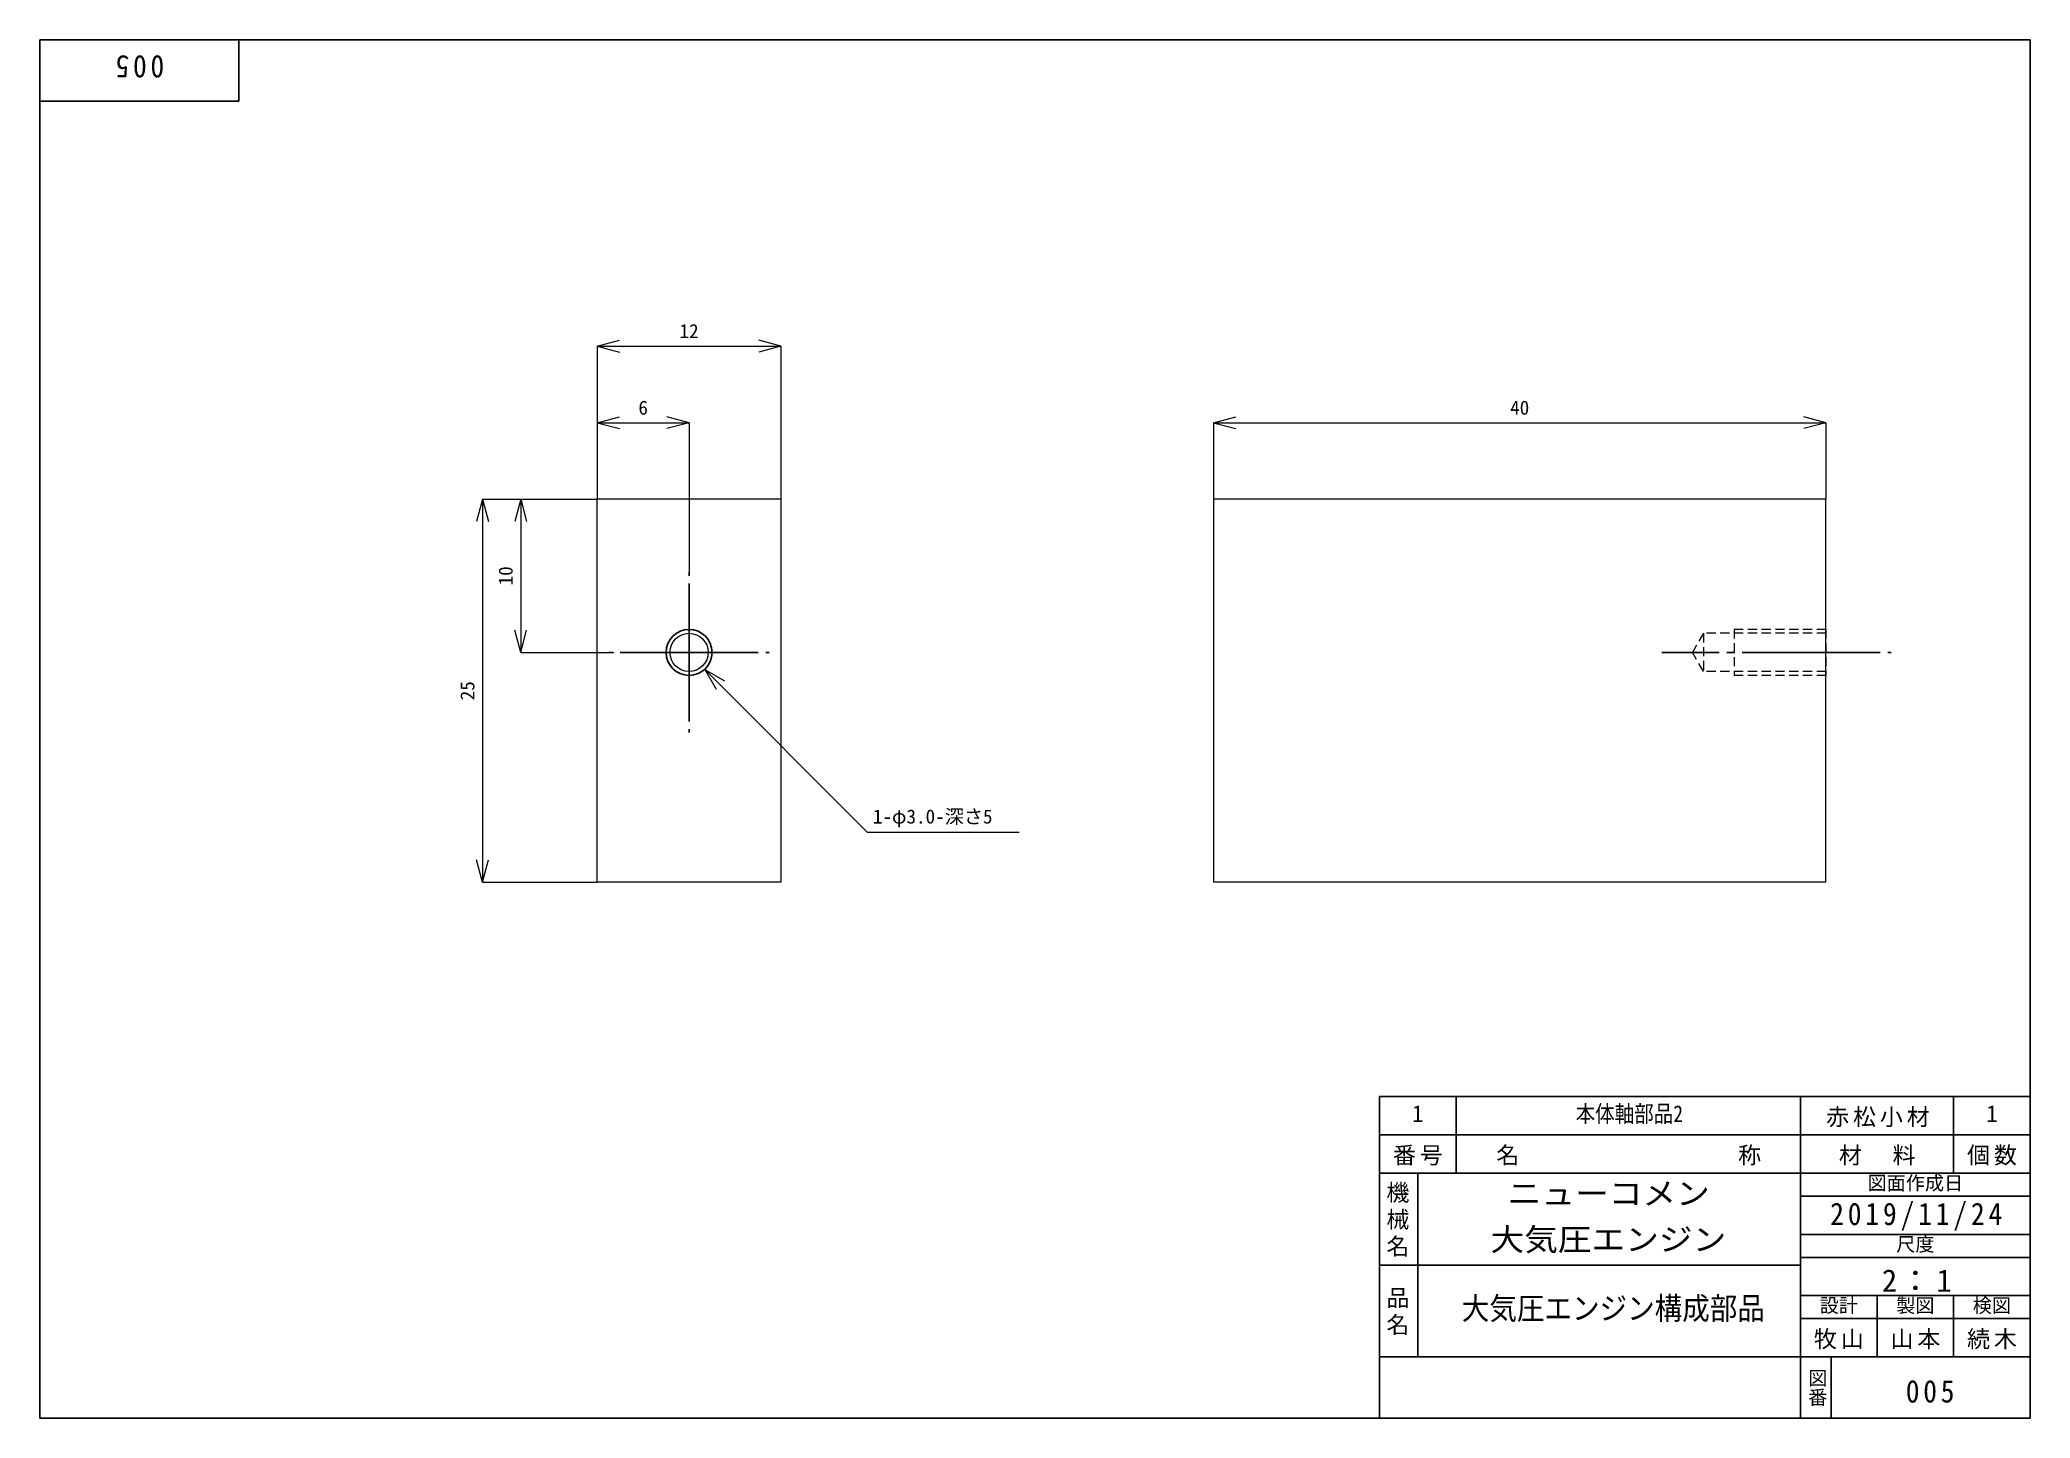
# Model space of a CAD drawing. Units: millimetres at full size, sheet at 2:1. Extents: x -65 to 65, y -47 to 43.
import ezdxf
from ezdxf.enums import TextEntityAlignment as Align

# ---------------------------------------------------------------- set-up
doc = ezdxf.new("R2010")
doc.units = ezdxf.units.MM
doc.header["$LTSCALE"] = 0.5
doc.linetypes.add('CHAIN2', pattern=[12, 9, -1, 1, -1])
doc.linetypes.add('DASHED1', pattern=[1.8, 1.2, -0.6])
doc.layers.add('0-7_表題欄内文字', color=7, linetype='Continuous')
for name, color, linetype, lineweight in [('0-F_輪郭線・表題欄', 7, 'Continuous', 25), ('1-1_実線', 7, 'Continuous', 18), ('1-2_中央線', 7, 'CHAIN2', 25), ('1-3_隠れ線', 4, 'DASHED1', 9), ('1-9_寸法線', 4, 'Continuous', 9)]:
    doc.layers.add(name, color=color, linetype=linetype, lineweight=lineweight)
doc.styles.add('@ＭＳ ゴシック', font='')
doc.styles.add('ＭＳ ゴシック', font='')
doc.styles.get('@ＭＳ ゴシック').set_extended_font_data('@MS Gothic')
doc.styles.get('ＭＳ ゴシック').set_extended_font_data('MS Gothic')

msp = doc.modelspace()

# ---------------------------------------------------------------- linework, layer by layer
at = {"layer": '0-F_輪郭線・表題欄'}
for p, q in [((-65, 43.25), (-65, -46.75)), ((65, 43.25), (-65, 43.25)), ((-52, 39.25), (-52, 43.25)), ((65, -46.75), (65, 43.25)), ((-52, 39.25), (-65, 39.25)), ((22.5, -25.75), (65, -25.75)), ((22.5, -46.75), (22.5, -25.75)), ((27.5, -30.75), (27.5, -25.75)), ((50, -46.75), (50, -25.75)), ((60, -30.75), (60, -25.75)), ((22.5, -28.25), (65, -28.25)), ((22.5, -30.75), (65, -30.75)), ((25, -42.75), (25, -30.75)), ((50, -32.25), (65, -32.25)), ((50, -34.75), (65, -34.75)), ((50, -36.25), (65, -36.25)), ((22.5, -36.75), (50, -36.75)), ((50, -38.75), (65, -38.75)), ((55, -42.75), (55, -38.75)), ((60, -42.75), (60, -38.75)), ((50, -40.25), (65, -40.25)), ((22.5, -42.75), (65, -42.75)), ((52, -46.75), (52, -42.75)), ((-65, -46.75), (65, -46.75))]:
    msp.add_line(p, q, dxfattribs=at)
at = {"layer": '1-1_実線'}
for p, q in [((-28.591, -11.75), (-28.591, 13.25)), ((-16.591, 13.25), (-28.591, 13.25)), ((-16.591, 13.25), (-16.591, -11.75)), ((-16.591, -11.75), (-28.591, -11.75)), ((51.6593, -11.75), (11.6593, -11.75))]:
    msp.add_line(p, q, dxfattribs=at)
msp.add_lwpolyline([(51.6593, -11.75), (51.6593, 13.25), (11.6593, 13.25), (11.6593, -11.75)], dxfattribs=at)
at = {"layer": '1-1_実線', "lineweight": 25}
msp.add_circle((-22.591, 3.25), 1.5, dxfattribs=at)
at = {"layer": '1-1_実線', "color": 4, "lineweight": 9}
msp.add_circle((-22.591, 3.25), 1.25, dxfattribs=at)
at = {"layer": '1-2_中央線'}
for p, q in [((-22.591, 3.25), (-22.591, 8.4772)), ((-22.591, 3.25), (-27.8182, 3.25)), ((-22.591, 3.25), (-22.591, -1.9772)), ((-22.591, 3.25), (-17.3638, 3.25)), ((50.6918, 3.25), (40.9332, 3.25)), ((50.6918, 3.25), (55.919, 3.25))]:
    msp.add_line(p, q, dxfattribs=at)
at = {"layer": '1-3_隠れ線', "linetype": 'Continuous'}
msp.add_line((11.6593, 18.25), (51.6593, 18.25), dxfattribs=at)
at = {"layer": '1-3_隠れ線'}
for p, q in [((43.6593, 4.5), (42.9393, 3.25)), ((43.6593, 4.5), (43.6593, 2)), ((51.6593, 4.5), (43.6593, 4.5)), ((45.6593, 4.75), (45.6593, 1.75)), ((51.6593, 4.75), (45.6593, 4.75)), ((51.6593, 4.75), (51.6593, 1.75)), ((43.6593, 2), (42.9393, 3.25)), ((51.6593, 2), (43.6593, 2)), ((51.6593, 1.75), (45.6593, 1.75))]:
    msp.add_line(p, q, dxfattribs=at)
at = {"layer": '1-9_寸法線'}
for p, q in [((-28.591, 23.25), (-27.1421, 23.6382)), ((-16.591, 23.25), (-18.0399, 23.6382)), ((-28.591, 23.25), (-27.1421, 22.8618)), ((-28.591, 23.25), (-16.591, 23.25)), ((-28.591, 23.25), (-28.591, 13.25)), ((-16.591, 23.25), (-18.0399, 22.8618)), ((-16.591, 23.25), (-16.591, 13.25)), ((-28.591, 18.25), (-27.1421, 18.6382)), ((-28.591, 18.25), (-27.1421, 17.8618)), ((-28.591, 18.25), (-28.591, 15.75)), ((-28.591, 18.25), (-22.591, 18.25)), ((-22.591, 18.25), (-24.0399, 18.6382)), ((-22.591, 18.25), (-24.0399, 17.8618)), ((-22.591, 18.25), (-22.591, 8.4772)), ((11.6593, 18.25), (13.1082, 18.6382)), ((11.6593, 18.25), (11.6593, 13.25)), ((11.6593, 18.25), (13.1082, 17.8618)), ((51.6593, 18.25), (50.2104, 18.6382)), ((51.6593, 18.25), (50.2104, 17.8618)), ((51.6593, 18.25), (51.6593, 13.25)), ((-36.091, 13.25), (-36.4792, 11.8011)), ((-36.091, 13.25), (-35.7028, 11.8011)), ((-36.091, 13.25), (-31.091, 13.25)), ((-36.091, 13.25), (-36.091, -11.75)), ((-33.591, 13.25), (-33.9792, 11.8011)), ((-33.591, 13.25), (-33.2028, 11.8011)), ((-33.591, 13.25), (-33.591, 3.25)), ((-33.591, 13.25), (-28.591, 13.25)), ((-33.591, 3.25), (-33.9792, 4.6989)), ((-33.591, 3.25), (-33.2028, 4.6989)), ((-33.591, 3.25), (-27.5, 3.25)), ((-21.575, 2.1401), (-10.9528, -8.4821)), ((-21.575, 2.1401), (-20.276, 1.3901)), ((-21.575, 2.1401), (-20.825, 0.841)), ((-10.9528, -8.4821), (-1.0413, -8.4821)), ((-36.091, -11.75), (-36.4792, -10.3011)), ((-36.091, -11.75), (-35.7028, -10.3011)), ((-36.091, -11.75), (-28.591, -11.75))]:
    msp.add_line(p, q, dxfattribs=at)

# ---------------------------------------------------------------- texts
at = {"layer": '0-7_表題欄内文字', "style": 'ＭＳ ゴシック'}
for p in [(24.625, -27.75), (62.125, -27.75)]:
    msp.add_text('1', height=1.1, dxfattribs=at).set_placement(p, align=Align.BOTTOM_LEFT)
for s, height, width, p in [('本体軸部品2', 1.1, 0.85, (35.3125, -27.75)), ('ニューコメン', 1.466, 1.1, (30.875, -33.25)), ('大気圧エンジン', 1.466, 1.1, (29.75, -36.25)), ('大気圧エンジン構成部品', 1.466, 0.9, (27.875, -40.75))]:
    msp.add_text(s, height=height, dxfattribs=dict(at, width=width)).set_placement(p, align=Align.BOTTOM_LEFT)
at = {"layer": '0-7_表題欄内文字', "color": 4, "style": 'ＭＳ ゴシック'}
for s, p in [('図面作成日', (54.375, -32.125)), ('尺度', (56.25, -36.125)), ('設計', (51.25, -40.125)), ('製図', (56.25, -40.125)), ('検図', (61.25, -40.125))]:
    msp.add_text(s, height=0.9164, dxfattribs=at).set_placement(p, align=Align.BOTTOM_LEFT)
at = {"layer": '0-7_表題欄内文字', "color": 4, "style": '@ＭＳ ゴシック'}
msp.add_text('図番', height=0.9164, rotation=270, dxfattribs=at).set_placement((50.375, -43.5), align=Align.BOTTOM_LEFT)
at = {"layer": '0-7_表題欄内文字', "attachment_point": 7}
for s, insert, char_height, rotation, style in [('\\T1.27;\\W0.9;005', (-56.875, 42.25), 1.466, 180, 'ＭＳ ゴシック'), ('\\T1.17;機械名', (23, -31.25), 1.1, 270, '@ＭＳ ゴシック'), ('\\T1.17;品名', (23, -38.125), 1.1, 270, '@ＭＳ ゴシック')]:
    msp.add_mtext(s, dxfattribs=dict(at, insert=insert, char_height=char_height, rotation=rotation, style=style))
at = {"layer": '0-7_表題欄内文字', "attachment_point": 7, "style": 'ＭＳ ゴシック'}
for s, insert, char_height in [('\\T1.17;赤松小材', (51.6703, -27.75), 1.1), ('\\T1.17;番号', (23.375, -30.25), 1.1), ('\\T1.17;名\u3000\u3000\u3000\u3000\u3000\u3000\u3000\u3000称', (30.125, -30.25), 1.1), ('\\T1.17;材\u3000料', (52.5, -30.25), 1.1), ('\\T1.17;個数', (60.875, -30.25), 1.1), ('\\T1.28;\\W0.9;2019/11/24', (51.9375, -34.5), 1.466), ('\\T1.19;2：1', (55.3125, -38.5), 1.466), ('\\T1.17;牧山', (50.875, -42.25), 1.1), ('\\T1.17;山本', (55.875, -42.25), 1.1), ('\\T1.17;続木', (60.875, -42.25), 1.1), ('\\T1.27;\\W0.9;005', (56.875, -45.75), 1.466)]:
    msp.add_mtext(s, dxfattribs=dict(at, insert=insert, char_height=char_height))
at = {"layer": '1-3_隠れ線', "style": 'ＭＳ ゴシック'}
msp.add_text('40', height=0.9164, dxfattribs=at).set_placement((31.0343, 18.5), align=Align.BOTTOM_LEFT)
at = {"layer": '1-9_寸法線', "style": 'ＭＳ ゴシック'}
for s, p in [('12', (-23.216, 23.5)), ('6', (-25.9035, 18.5)), ('1-φ3.0-深さ5', (-10.5865, -8.1979))]:
    msp.add_text(s, height=0.9164, dxfattribs=at).set_placement(p, align=Align.BOTTOM_LEFT)
for s, p in [('10', (-33.841, 7.625)), ('25', (-36.341, 0.125))]:
    msp.add_text(s, height=0.9164, rotation=90, dxfattribs=at).set_placement(p, align=Align.BOTTOM_LEFT)

doc.saveas('drawing.dxf')
